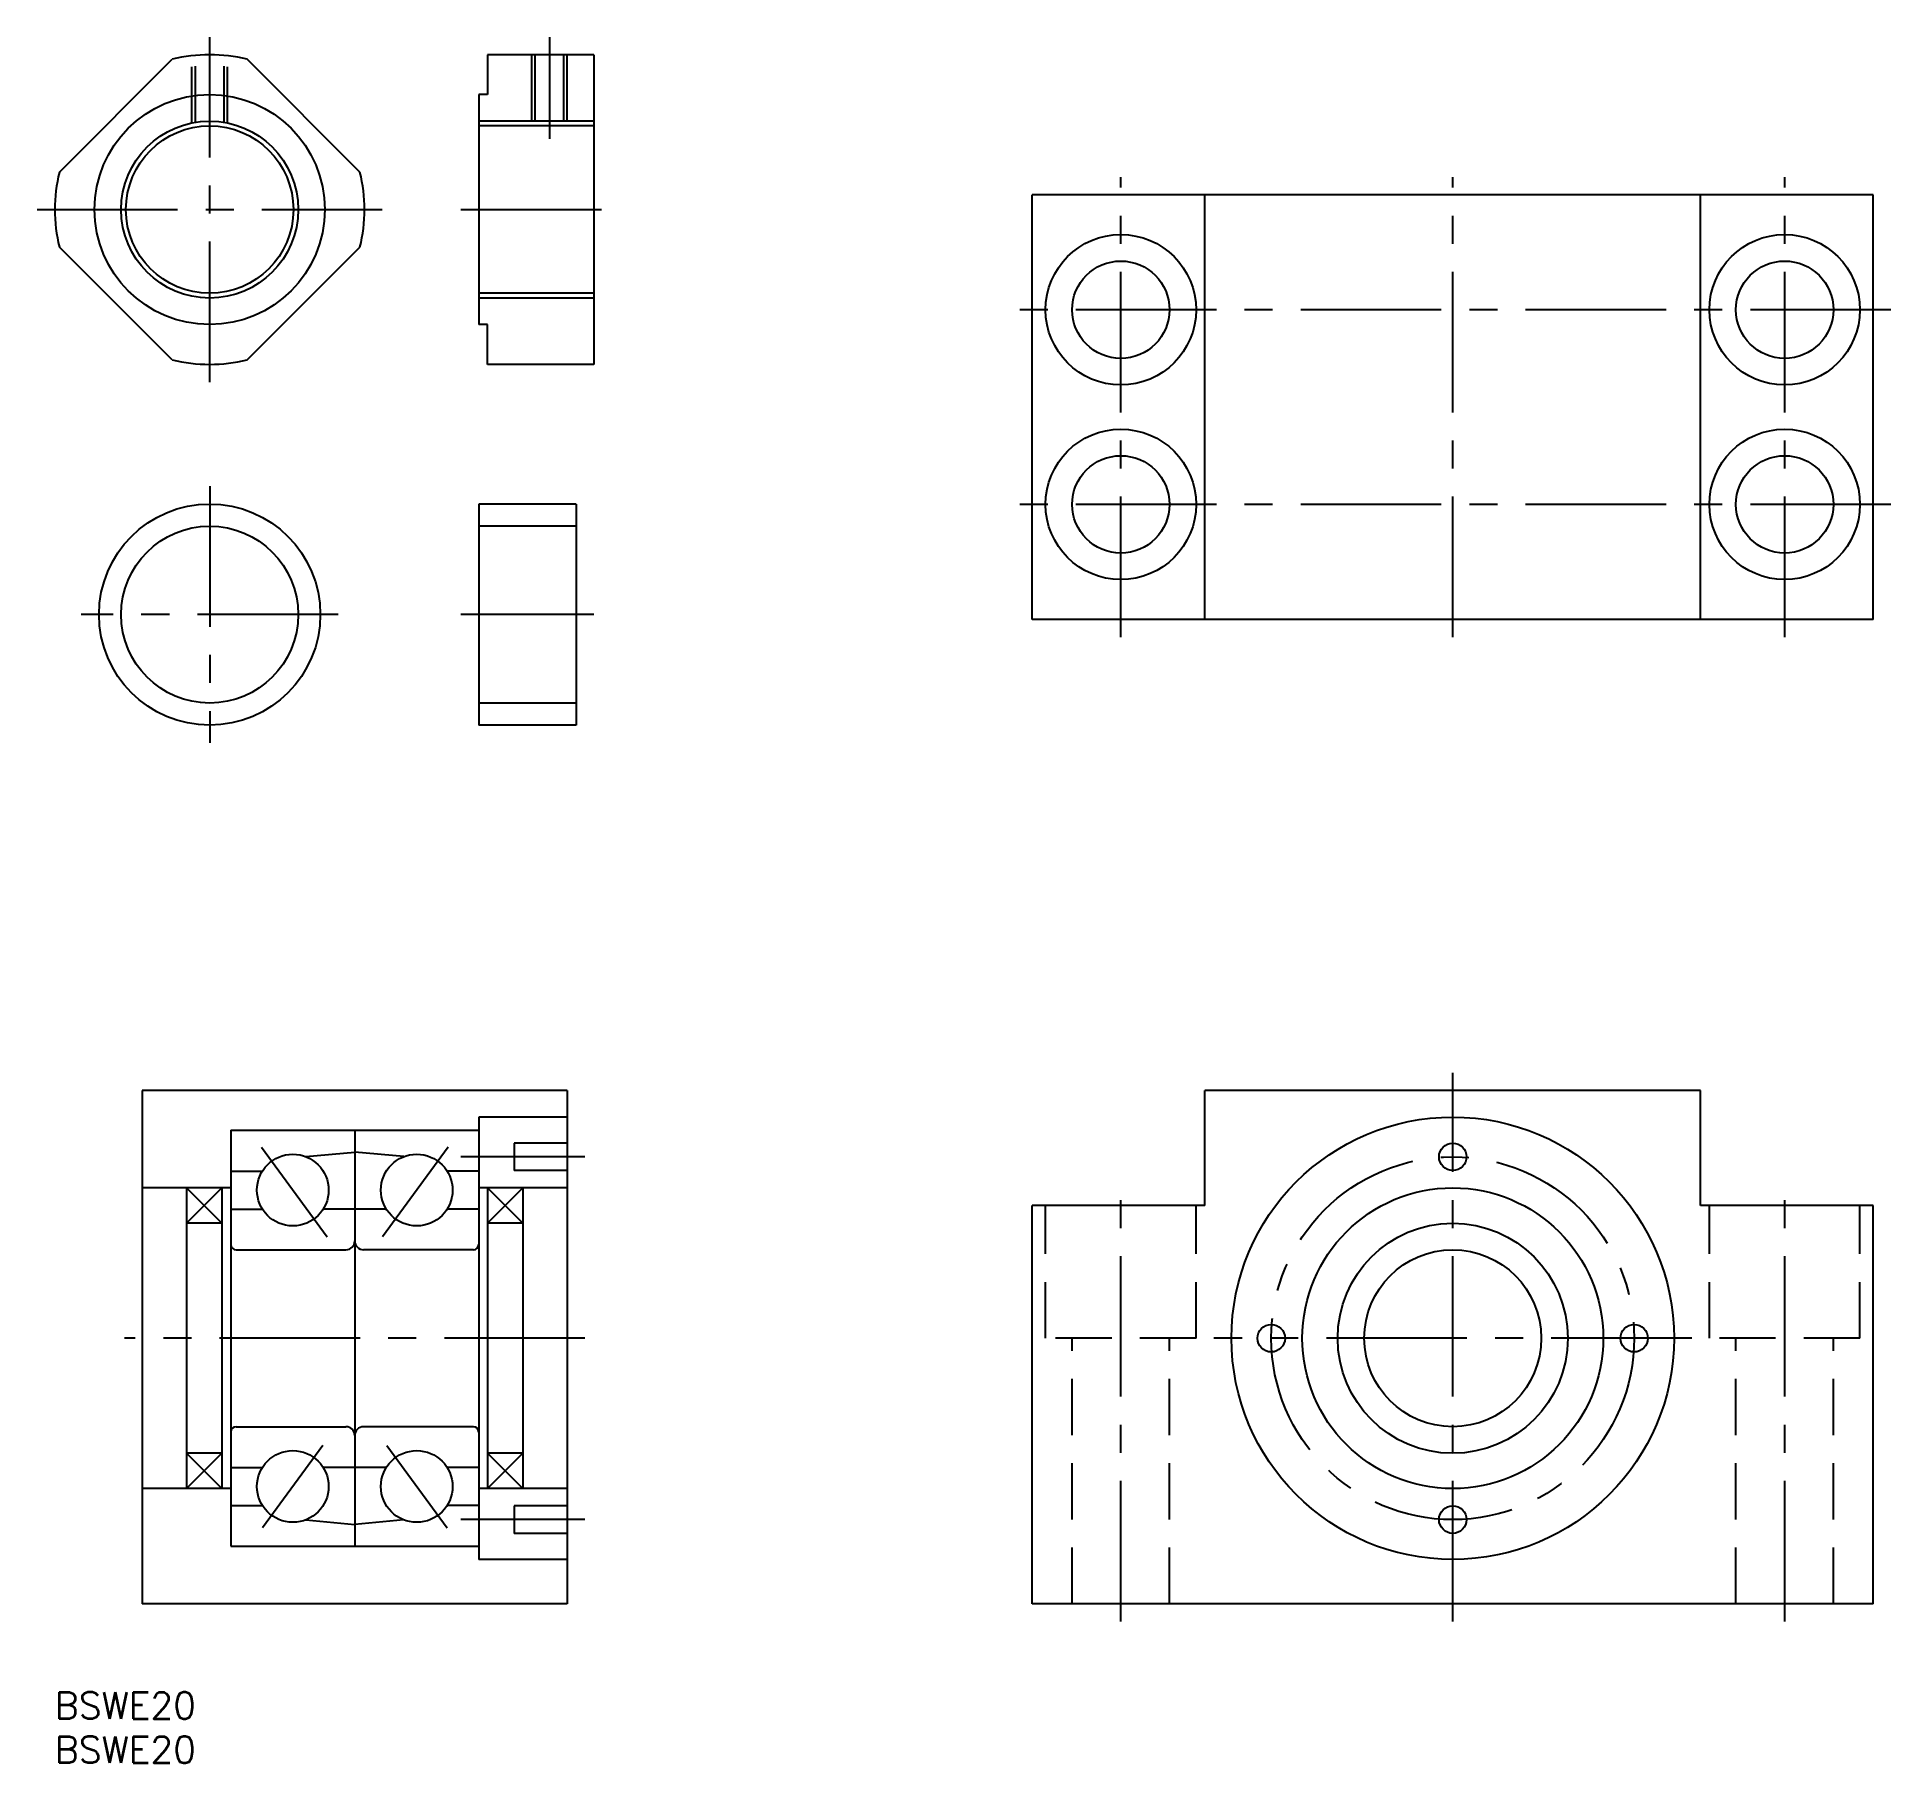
# Model space of a CAD drawing. Extents: x -2 to 207, y -8 to 187.
import ezdxf

# ---------------------------------------------------------------- set-up
doc = ezdxf.new("R2010")
doc.units = 0
doc.header["$LTSCALE"] = 0.5
doc.linetypes.add('CENTER', pattern=[50.8, 31.75, -6.35, 6.35, -6.35])
doc.linetypes.add('DASHED', pattern=[19.05, 12.7, -6.35])
for name, color, linetype in [('MSM_CENTER', 1, 'CENTER'), ('MSM_CONTINUOUS', 7, 'CONTINUOUS'), ('MSM_DASHED', 4, 'DASHED'), ('MSM_NARROW', 5, 'CONTINUOUS'), ('MSM_PART_NUMBER', 7, 'CONTINUOUS')]:
    doc.layers.add(name, color=color, linetype=linetype)
doc.styles.get("Standard").update_dxf_attribs({"font": 'txt.shx', "height": 3, "bigfont": 'bigfont.shx'})

# ---------------------------------------------------------------- blocks, each defined once
blk = doc.blocks.new('*U15')
at = {"layer": 'MSM_PART_NUMBER'}
blk.add_text('BSWE20', height=3, dxfattribs=at).set_placement((0, -3))
blk = doc.blocks.new('*U16')
at = {"layer": 'MSM_PART_NUMBER'}
blk.add_text('BSWE20', height=3, dxfattribs=at).set_placement((0, -8))

msp = doc.modelspace()

# ---------------------------------------------------------------- linework, layer by layer
at = {"layer": 'MSM_CENTER'}
for p, q in [((17.5, 148.07), (17.5, 187.07)), ((55.89, 187.07), (55.89, 175.57)), ((120.44, 119.25), (120.44, 171.25)), ((157.94, 119.25), (157.94, 171.25)), ((195.44, 119.25), (195.44, 171.25)), ((-2, 167.57), (37, 167.57)), ((45.89, 167.57), (62.89, 167.57)), ((207.44, 156.25), (108.44, 156.25)), ((17.5, 136.29), (17.5, 107.29)), ((207.44, 134.25), (108.44, 134.25)), ((32, 121.79), (3, 121.79)), ((60.89, 121.79), (45.89, 121.79)), ((157.94, 8), (157.94, 70)), ((23.34, 61.59), (30.76, 51.48)), ((44.45, 61.59), (37.02, 51.48)), ((59.89, 60.5), (45.89, 60.5)), ((120.44, 8), (120.44, 57)), ((195.44, 8), (195.44, 57)), ((59.89, 40), (7.89, 40)), ((184.94, 40), (130.94, 40)), ((30.29, 27.87), (23.45, 18.57)), ((37.5, 27.87), (44.33, 18.57)), ((59.89, 19.5), (45.89, 19.5))]:
    msp.add_line(p, q, dxfattribs=at)
msp.add_circle((157.94, 40), 20.5, dxfattribs=at)
at = {"layer": 'MSM_CONTINUOUS'}
for p, q in [((0.52, 171.8), (13.27, 184.55)), ((34.48, 171.8), (21.73, 184.55)), ((48.89, 185.07), (48.89, 180.57)), ((60.89, 185.07), (48.89, 185.07)), ((54.27, 177.57), (54.27, 185.07)), ((57.51, 177.57), (57.51, 185.07)), ((60.89, 185.07), (60.89, 150.07)), ((47.89, 180.57), (47.89, 154.57)), ((48.89, 180.57), (47.89, 180.57)), ((60.89, 177.03), (47.89, 177.03)), ((110.44, 121.25), (110.44, 169.25)), ((205.44, 169.25), (110.44, 169.25)), ((129.94, 121.25), (129.94, 169.25)), ((185.94, 121.25), (185.94, 169.25)), ((205.44, 121.25), (205.44, 169.25)), ((13.27, 150.59), (0.52, 163.33)), ((21.73, 150.59), (34.48, 163.33)), ((60.89, 158.11), (47.89, 158.11)), ((48.89, 154.57), (47.89, 154.57)), ((48.89, 150.07), (48.89, 154.57)), ((60.89, 150.07), (48.89, 150.07)), ((47.89, 134.29), (47.89, 109.29)), ((58.89, 134.29), (47.89, 134.29)), ((58.89, 134.29), (58.89, 109.29)), ((58.89, 131.79), (47.89, 131.79)), ((205.44, 121.25), (110.44, 121.25)), ((58.89, 111.79), (47.89, 111.79)), ((58.89, 109.29), (47.89, 109.29)), ((57.89, 68), (9.89, 68)), ((9.89, 68), (9.89, 10)), ((57.89, 68), (57.89, 10)), ((129.94, 55), (129.94, 68)), ((185.94, 68), (129.94, 68)), ((185.94, 55), (185.94, 68)), ((47.89, 65), (47.89, 15)), ((57.89, 65), (47.89, 65)), ((19.89, 63.5), (47.89, 63.5)), ((19.89, 63.5), (19.89, 16.5)), ((33.89, 63.5), (33.89, 16.5)), ((28.35, 60.53), (33.89, 61.05)), ((39.44, 60.53), (33.89, 61.05)), ((57.89, 62.05), (51.89, 62.05)), ((51.89, 62.05), (51.89, 58.95)), ((19.89, 58.9), (23.46, 58.9)), ((47.89, 58.9), (44.33, 58.9)), ((57.89, 58.95), (51.89, 58.95)), ((19.89, 57), (9.89, 57)), ((14.89, 57), (14.89, 23)), ((18.89, 57), (18.89, 23)), ((57.89, 57), (47.89, 57)), ((48.89, 57), (48.89, 23)), ((52.89, 57), (52.89, 23)), ((19.89, 54.6), (23.46, 54.6)), ((37.46, 54.6), (30.33, 54.6)), ((47.89, 54.6), (44.33, 54.6)), ((110.44, 10), (110.44, 55)), ((129.94, 55), (110.44, 55)), ((205.44, 55), (185.94, 55)), ((205.44, 10), (205.44, 55)), ((18.89, 53), (14.89, 53)), ((52.89, 53), (48.89, 53)), ((20.49, 50), (32.89, 50)), ((47.29, 50), (34.89, 50)), ((20.49, 30), (32.89, 30)), ((47.29, 30), (34.89, 30)), ((18.89, 27), (14.89, 27)), ((19.89, 25.4), (23.46, 25.4)), ((37.46, 25.4), (30.33, 25.4)), ((47.89, 25.4), (44.33, 25.4)), ((52.89, 27), (48.89, 27)), ((19.89, 23), (9.89, 23)), ((19.89, 21.1), (23.46, 21.1)), ((47.89, 21.1), (44.33, 21.1)), ((57.89, 23), (47.89, 23)), ((57.89, 21.05), (51.89, 21.05)), ((51.89, 21.05), (51.89, 17.95)), ((28.35, 19.47), (33.89, 18.95)), ((39.44, 19.47), (33.89, 18.95)), ((57.89, 17.95), (51.89, 17.95)), ((19.89, 16.5), (47.89, 16.5)), ((57.89, 15), (47.89, 15)), ((57.89, 10), (9.89, 10)), ((205.44, 10), (110.44, 10))]:
    msp.add_line(p, q, dxfattribs=at)
for centre, radius in [((17.5, 167.57), 13), ((17.5, 167.57), 9.46), ((120.44, 156.25), 8.5), ((195.44, 156.25), 8.5), ((120.44, 156.25), 5.5), ((195.44, 156.25), 5.5), ((120.44, 134.25), 8.5), ((195.44, 134.25), 8.5), ((120.44, 134.25), 5.5), ((195.44, 134.25), 5.5), ((17.5, 121.79), 12.5), ((17.5, 121.79), 10), ((157.94, 40), 25), ((26.89, 56.75), 4.05), ((40.89, 56.75), 4.05), ((157.94, 60.5), 1.55), ((157.94, 40), 17), ((157.94, 40), 13), ((157.94, 40), 10), ((137.44, 40), 1.55), ((178.44, 40), 1.55), ((26.89, 23.25), 4.05), ((40.89, 23.25), 4.05), ((157.94, 19.5), 1.55)]:
    msp.add_circle(centre, radius, dxfattribs=at)
for centre, radius, start, end in [((17.5, 167.57), 17.5, 76.0027, 103.9973), ((17.5, 167.57), 17.5, 166.0027, 193.9973), ((17.5, 167.57), 17.5, 346.0027, 13.9973), ((17.5, 167.57), 17.5, 256.0027, 283.9973), ((20.49, 50.6), 0.6, 180, 270), ((32.89, 51), 1, 270, 0), ((34.89, 51), 1, 180, 270), ((47.29, 50.6), 0.6, 270, 0), ((20.49, 29.4), 0.6, 90, 180), ((32.89, 29), 1, 0, 90), ((34.89, 29), 1, 90, 180), ((47.29, 29.4), 0.6, 0, 90)]:
    msp.add_arc(centre, radius, start, end, dxfattribs=at)
at = {"layer": 'MSM_DASHED'}
for p, q in [((15.5, 177.36), (15.5, 184.95)), ((15.88, 177.43), (15.88, 184.99)), ((19.12, 177.43), (19.12, 184.99)), ((19.5, 177.36), (19.5, 184.95)), ((111.94, 40), (111.94, 55)), ((128.94, 40), (128.94, 55)), ((186.94, 40), (186.94, 55)), ((203.94, 40), (203.94, 55)), ((128.94, 40), (111.94, 40)), ((114.94, 10), (114.94, 40)), ((125.94, 10), (125.94, 40)), ((203.94, 40), (186.94, 40)), ((189.94, 10), (189.94, 40)), ((200.94, 10), (200.94, 40))]:
    msp.add_line(p, q, dxfattribs=at)
at = {"layer": 'MSM_NARROW'}
for p, q in [((53.89, 177.57), (53.89, 185.07)), ((57.89, 177.57), (57.89, 185.07)), ((60.89, 177.57), (47.89, 177.57)), ((60.89, 157.57), (47.89, 157.57)), ((14.89, 57), (18.89, 53)), ((18.89, 57), (14.89, 53)), ((48.89, 57), (52.89, 53)), ((52.89, 57), (48.89, 53)), ((14.89, 23), (18.89, 27)), ((18.89, 23), (14.89, 27)), ((48.89, 23), (52.89, 27)), ((52.89, 23), (48.89, 27))]:
    msp.add_line(p, q, dxfattribs=at)
msp.add_circle((17.5, 167.57), 10, dxfattribs=at)

# ---------------------------------------------------------------- block references
at = {"layer": 'MSM_CONTINUOUS'}
for name in ['*U15', '*U16']:
    msp.add_blockref(name, (0, 0), dxfattribs=at)

doc.saveas('drawing.dxf')
